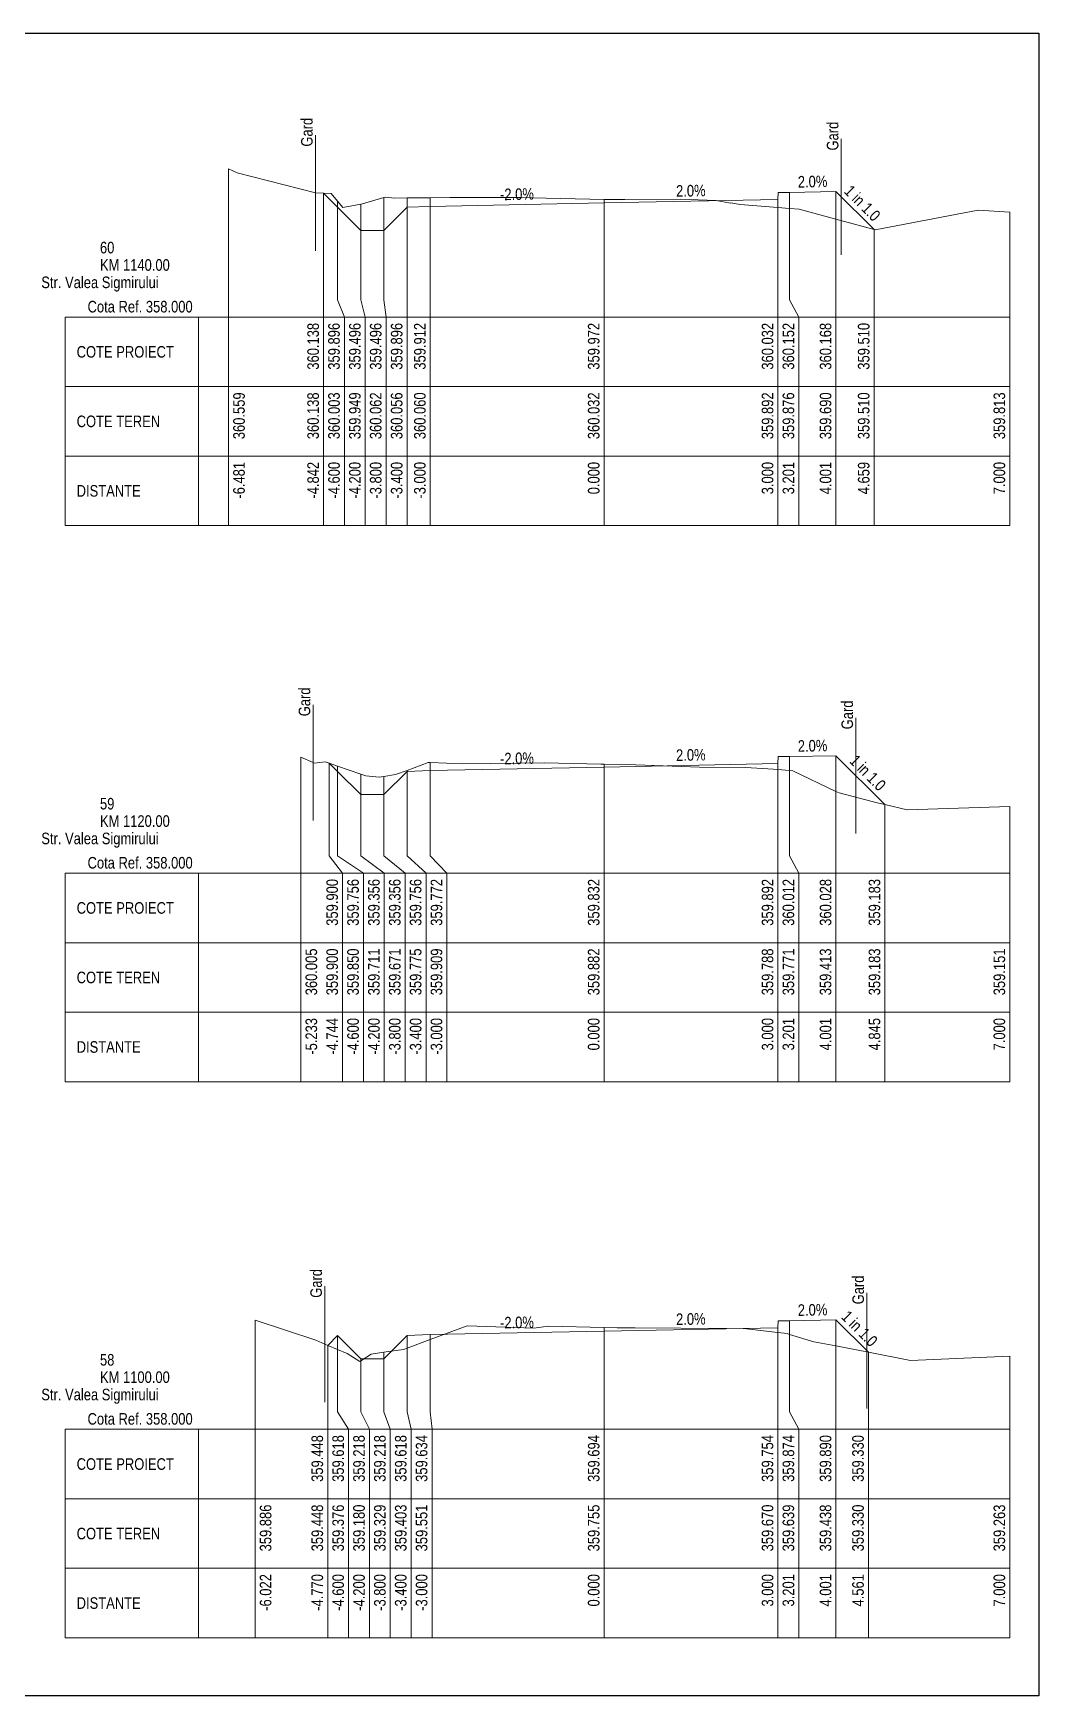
# Model space of a CAD drawing. Extents: x 1 to 634, y 0 to 594.
# Drawn here: x 517.15 to 534.5, y 0 to 28.7 of the extents above; entities that cross this region are included whole.
import ezdxf
from ezdxf.enums import TextEntityAlignment as Align

# ---------------------------------------------------------------- set-up
doc = ezdxf.new("R2010")
doc.units = 0
doc.header["$MEASUREMENT"] = 0
doc.layers.add('ARD-No Plot', color=1, linetype='Continuous', lineweight=0, plot=False)
for name, color, linetype, lineweight in [('Cartus', 7, 'Continuous', 0), ('DESIGN-TEXT', 7, 'Continuous', 0), ('EXISTING-TEXT', 7, 'Continuous', 0), ('LINES', 7, 'Continuous', 0), ('Text', 7, 'Continuous', 0), ('X-RL', 7, 'Continuous', 0), ('XPLOT-DESIGN', 5, 'Continuous', 0), ('XPLOT-EXISTING', 3, 'Continuous', 0), ('XPLOT-GRADE', 7, 'Continuous', 0), ('XPLOT-KM', 7, 'Continuous', 0), ('XPLOT-TITLE', 7, 'Continuous', 0)]:
    doc.layers.add(name, color=color, linetype=linetype, lineweight=lineweight)
doc.styles.add('$10$$0$Arial', font='arial.ttf', dxfattribs={"width": 0.8})

# ---------------------------------------------------------------- blocks, each defined once
blk = doc.blocks.new('$9$$0$A3_TRANSV_ALIN_TIRENA')
at = {"layer": ''}
blk.add_lwpolyline([(0, 0), (0, 287), (345, 287), (345, 0)], close=True, dxfattribs=at)

msp = doc.modelspace()

# ---------------------------------------------------------------- linework, layer by layer
at = {"layer": 'LINES'}
for p, q in [((522.02, 26.943), (522.02, 24.943)), ((531.093, 26.876), (531.093, 24.876)), ((520.519, 24.1), (520.519, 26.359)), ((520.519, 24.1), (520.519, 26.359)), ((522.158, 24.1), (522.158, 25.938)), ((522.158, 24.1), (522.158, 25.938)), ((522.158, 24.1), (522.158, 25.938)), ((523.2, 24.1), (523.2, 25.862)), ((523.2, 24.1), (523.2, 25.862)), ((523.2, 24.1), (523.2, 25.862)), ((523.6, 24.1), (523.6, 25.856)), ((523.6, 24.1), (523.6, 25.856)), ((523.6, 24.1), (523.6, 25.856)), ((524, 24.1), (524, 25.86)), ((524, 24.1), (524, 25.86)), ((524, 24.1), (524, 25.86)), ((527, 24.1), (527, 25.832)), ((527, 24.1), (527, 25.832)), ((527, 24.1), (527, 25.832)), ((530, 24.1), (530, 25.832)), ((530, 24.1), (530, 25.832)), ((530, 24.1), (530, 25.832)), ((530.201, 24.1), (530.201, 25.952)), ((530.201, 24.1), (530.201, 25.952)), ((530.201, 24.1), (530.201, 25.952)), ((531.001, 24.1), (531.001, 25.968)), ((531.001, 24.1), (531.001, 25.968)), ((531.001, 24.1), (531.001, 25.968)), ((522.4, 24.1), (522.4, 25.803)), ((522.4, 24.1), (522.4, 25.803)), ((522.4, 24.1), (522.4, 25.803)), ((522.8, 24.1), (522.8, 25.749)), ((522.8, 24.1), (522.8, 25.749)), ((522.8, 24.1), (522.8, 25.749)), ((534, 24.1), (534, 25.613)), ((534, 24.1), (534, 25.613)), ((531.659, 24.1), (531.659, 25.31)), ((531.659, 24.1), (531.659, 25.31)), ((531.659, 24.1), (531.659, 25.31)), ((520.519, 23.8), (520.519, 24.1)), ((520.519, 23.8), (520.519, 24.1)), ((522.158, 23.8), (522.158, 24.1)), ((522.158, 23.8), (522.158, 24.1)), ((522.158, 23.8), (522.158, 24.1)), ((522.518, 23.8), (522.4, 24.1)), ((522.518, 23.8), (522.4, 24.1)), ((522.518, 23.8), (522.4, 24.1)), ((522.878, 23.8), (522.8, 24.1)), ((522.878, 23.8), (522.8, 24.1)), ((522.878, 23.8), (522.8, 24.1)), ((523.238, 23.8), (523.2, 24.1)), ((523.238, 23.8), (523.2, 24.1)), ((523.238, 23.8), (523.2, 24.1)), ((523.6, 23.8), (523.6, 24.1)), ((523.6, 23.8), (523.6, 24.1)), ((523.6, 23.8), (523.6, 24.1)), ((524, 23.8), (524, 24.1)), ((524, 23.8), (524, 24.1)), ((524, 23.8), (524, 24.1)), ((527, 23.8), (527, 24.1)), ((527, 23.8), (527, 24.1)), ((527, 23.8), (527, 24.1)), ((530, 23.8), (530, 24.1)), ((530, 23.8), (530, 24.1)), ((530, 23.8), (530, 24.1)), ((530.36, 23.8), (530.201, 24.1)), ((530.36, 23.8), (530.201, 24.1)), ((530.36, 23.8), (530.201, 24.1)), ((531.001, 23.8), (531.001, 24.1)), ((531.001, 23.8), (531.001, 24.1)), ((531.001, 23.8), (531.001, 24.1)), ((531.659, 23.8), (531.659, 24.1)), ((531.659, 23.8), (531.659, 24.1)), ((531.659, 23.8), (531.659, 24.1)), ((534, 23.8), (534, 24.1)), ((534, 23.8), (534, 24.1)), ((517.698, 22.6), (517.698, 23.8)), ((517.698, 23.8), (520, 23.8)), ((520, 20.2), (520, 23.8)), ((520, 23.8), (534, 23.8)), ((520.519, 20.2), (520.519, 23.8)), ((520.519, 20.2), (520.519, 23.8)), ((522.158, 20.2), (522.158, 23.8)), ((522.158, 20.2), (522.158, 23.8)), ((522.158, 20.2), (522.158, 23.8)), ((522.518, 20.2), (522.518, 23.8)), ((522.518, 20.2), (522.518, 23.8)), ((522.518, 20.2), (522.518, 23.8)), ((522.878, 20.2), (522.878, 23.8)), ((522.878, 20.2), (522.878, 23.8)), ((522.878, 20.2), (522.878, 23.8)), ((523.238, 20.2), (523.238, 23.8)), ((523.238, 20.2), (523.238, 23.8)), ((523.238, 20.2), (523.238, 23.8)), ((523.6, 20.2), (523.6, 23.8)), ((523.6, 20.2), (523.6, 23.8)), ((523.6, 20.2), (523.6, 23.8)), ((524, 20.2), (524, 23.8)), ((524, 20.2), (524, 23.8)), ((524, 20.2), (524, 23.8)), ((527, 20.2), (527, 23.8)), ((527, 20.2), (527, 23.8)), ((527, 20.2), (527, 23.8)), ((530, 20.2), (530, 23.8)), ((530, 20.2), (530, 23.8)), ((530, 20.2), (530, 23.8)), ((530.36, 20.2), (530.36, 23.8)), ((530.36, 20.2), (530.36, 23.8)), ((530.36, 20.2), (530.36, 23.8)), ((531.001, 20.2), (531.001, 23.8)), ((531.001, 20.2), (531.001, 23.8)), ((531.001, 20.2), (531.001, 23.8)), ((531.659, 20.2), (531.659, 23.8)), ((531.659, 20.2), (531.659, 23.8)), ((531.659, 20.2), (531.659, 23.8)), ((534, 20.2), (534, 23.8)), ((534, 20.2), (534, 23.8)), ((534, 20.2), (534, 23.8)), ((517.698, 21.4), (517.698, 22.6)), ((517.698, 22.6), (520, 22.6)), ((520, 22.6), (517.698, 22.6)), ((520, 22.6), (534, 22.6)), ((517.698, 20.2), (517.698, 21.4)), ((517.698, 21.4), (520, 21.4)), ((520, 21.4), (517.698, 21.4)), ((520, 21.4), (534, 21.4)), ((520, 20.2), (517.698, 20.2)), ((520, 20.2), (534, 20.2)), ((521.979, 17.109), (521.979, 15.109)), ((531.345, 16.884), (531.345, 14.884)), ((521.767, 14.5), (521.767, 16.205)), ((521.767, 14.5), (521.767, 16.205)), ((522.256, 14.5), (522.256, 16.1)), ((522.256, 14.5), (522.256, 16.1)), ((522.256, 14.5), (522.256, 16.1)), ((524, 14.5), (524, 16.109)), ((524, 14.5), (524, 16.109)), ((524, 14.5), (524, 16.109)), ((527, 14.5), (527, 16.082)), ((527, 14.5), (527, 16.082)), ((527, 14.5), (527, 16.082)), ((530, 14.5), (530, 16.092)), ((530, 14.5), (530, 16.092)), ((530, 14.5), (530, 16.092)), ((530.201, 14.5), (530.201, 16.212)), ((530.201, 14.5), (530.201, 16.212)), ((530.201, 14.5), (530.201, 16.212)), ((531.001, 14.5), (531.001, 16.228)), ((531.001, 14.5), (531.001, 16.228)), ((531.001, 14.5), (531.001, 16.228)), ((522.4, 14.5), (522.4, 16.05)), ((522.4, 14.5), (522.4, 16.05)), ((522.4, 14.5), (522.4, 16.05)), ((522.8, 14.5), (522.8, 15.911)), ((522.8, 14.5), (522.8, 15.911)), ((522.8, 14.5), (522.8, 15.911)), ((523.2, 14.5), (523.2, 15.871)), ((523.2, 14.5), (523.2, 15.871)), ((523.2, 14.5), (523.2, 15.871)), ((523.6, 14.5), (523.6, 15.975)), ((523.6, 14.5), (523.6, 15.975)), ((523.6, 14.5), (523.6, 15.975)), ((531.845, 14.5), (531.845, 15.383)), ((531.845, 14.5), (531.845, 15.383)), ((531.845, 14.5), (531.845, 15.383)), ((534, 14.5), (534, 15.351)), ((534, 14.5), (534, 15.351)), ((521.767, 14.2), (521.767, 14.5)), ((521.767, 14.2), (521.767, 14.5)), ((522.487, 14.2), (522.256, 14.5)), ((522.487, 14.2), (522.256, 14.5)), ((522.487, 14.2), (522.256, 14.5)), ((522.847, 14.2), (522.4, 14.5)), ((522.847, 14.2), (522.4, 14.5)), ((522.847, 14.2), (522.4, 14.5)), ((523.207, 14.2), (522.8, 14.5)), ((523.207, 14.2), (522.8, 14.5)), ((523.207, 14.2), (522.8, 14.5)), ((523.567, 14.2), (523.2, 14.5)), ((523.567, 14.2), (523.2, 14.5)), ((523.567, 14.2), (523.2, 14.5)), ((523.927, 14.2), (523.6, 14.5)), ((523.927, 14.2), (523.6, 14.5)), ((523.927, 14.2), (523.6, 14.5)), ((524.287, 14.2), (524, 14.5)), ((524.287, 14.2), (524, 14.5)), ((524.287, 14.2), (524, 14.5)), ((527, 14.2), (527, 14.5)), ((527, 14.2), (527, 14.5)), ((527, 14.2), (527, 14.5)), ((530, 14.2), (530, 14.5)), ((530, 14.2), (530, 14.5)), ((530, 14.2), (530, 14.5)), ((530.36, 14.2), (530.201, 14.5)), ((530.36, 14.2), (530.201, 14.5)), ((530.36, 14.2), (530.201, 14.5)), ((531.001, 14.2), (531.001, 14.5)), ((531.001, 14.2), (531.001, 14.5)), ((531.001, 14.2), (531.001, 14.5)), ((531.845, 14.2), (531.845, 14.5)), ((531.845, 14.2), (531.845, 14.5)), ((531.845, 14.2), (531.845, 14.5)), ((534, 14.2), (534, 14.5)), ((534, 14.2), (534, 14.5)), ((517.698, 13), (517.698, 14.2)), ((517.698, 14.2), (520, 14.2)), ((520, 10.6), (520, 14.2)), ((520, 14.2), (534, 14.2)), ((521.767, 10.6), (521.767, 14.2)), ((521.767, 10.6), (521.767, 14.2)), ((522.487, 10.6), (522.487, 14.2)), ((522.487, 10.6), (522.487, 14.2)), ((522.487, 10.6), (522.487, 14.2)), ((522.847, 10.6), (522.847, 14.2)), ((522.847, 10.6), (522.847, 14.2)), ((522.847, 10.6), (522.847, 14.2)), ((523.207, 10.6), (523.207, 14.2)), ((523.207, 10.6), (523.207, 14.2)), ((523.207, 10.6), (523.207, 14.2)), ((523.567, 10.6), (523.567, 14.2)), ((523.567, 10.6), (523.567, 14.2)), ((523.567, 10.6), (523.567, 14.2)), ((523.927, 10.6), (523.927, 14.2)), ((523.927, 10.6), (523.927, 14.2)), ((523.927, 10.6), (523.927, 14.2)), ((524.287, 10.6), (524.287, 14.2)), ((524.287, 10.6), (524.287, 14.2)), ((524.287, 10.6), (524.287, 14.2)), ((527, 10.6), (527, 14.2)), ((527, 10.6), (527, 14.2)), ((527, 10.6), (527, 14.2)), ((530, 10.6), (530, 14.2)), ((530, 10.6), (530, 14.2)), ((530, 10.6), (530, 14.2)), ((530.36, 10.6), (530.36, 14.2)), ((530.36, 10.6), (530.36, 14.2)), ((530.36, 10.6), (530.36, 14.2)), ((531.001, 10.6), (531.001, 14.2)), ((531.001, 10.6), (531.001, 14.2)), ((531.001, 10.6), (531.001, 14.2)), ((531.845, 10.6), (531.845, 14.2)), ((531.845, 10.6), (531.845, 14.2)), ((531.845, 10.6), (531.845, 14.2)), ((534, 10.6), (534, 14.2)), ((534, 10.6), (534, 14.2)), ((534, 10.6), (534, 14.2)), ((517.698, 11.8), (517.698, 13)), ((517.698, 13), (520, 13)), ((520, 13), (517.698, 13)), ((520, 13), (534, 13)), ((517.698, 10.6), (517.698, 11.8)), ((517.698, 11.8), (520, 11.8)), ((520, 11.8), (517.698, 11.8)), ((520, 11.8), (534, 11.8)), ((520, 10.6), (517.698, 10.6)), ((520, 10.6), (534, 10.6)), ((522.18, 7.07), (522.18, 5.07)), ((531.534, 6.957), (531.534, 4.957)), ((520.978, 4.9), (520.978, 6.486)), ((520.978, 4.9), (520.978, 6.486)), ((527, 4.9), (527, 6.355)), ((527, 4.9), (527, 6.355)), ((527, 4.9), (527, 6.355)), ((530, 4.9), (530, 6.354)), ((530, 4.9), (530, 6.354)), ((530, 4.9), (530, 6.354)), ((530.201, 4.9), (530.201, 6.474)), ((530.201, 4.9), (530.201, 6.474)), ((530.201, 4.9), (530.201, 6.474)), ((531.001, 4.9), (531.001, 6.49)), ((531.001, 4.9), (531.001, 6.49)), ((531.001, 4.9), (531.001, 6.49)), ((522.23, 4.9), (522.23, 6.048)), ((522.23, 4.9), (522.23, 6.048)), ((522.23, 4.9), (522.23, 6.048)), ((522.4, 4.9), (522.4, 6.218)), ((522.4, 4.9), (522.4, 6.218)), ((522.4, 4.9), (522.4, 6.218)), ((523.6, 4.9), (523.6, 6.218)), ((523.6, 4.9), (523.6, 6.218)), ((523.6, 4.9), (523.6, 6.218)), ((524, 4.9), (524, 6.234)), ((524, 4.9), (524, 6.234)), ((524, 4.9), (524, 6.234)), ((522.8, 4.9), (522.8, 5.818)), ((522.8, 4.9), (522.8, 5.818)), ((522.8, 4.9), (522.8, 5.818)), ((523.2, 4.9), (523.2, 5.929)), ((523.2, 4.9), (523.2, 5.929)), ((523.2, 4.9), (523.2, 5.929)), ((531.561, 4.9), (531.561, 5.93)), ((531.561, 4.9), (531.561, 5.93)), ((531.561, 4.9), (531.561, 5.93)), ((534, 4.9), (534, 5.863)), ((534, 4.9), (534, 5.863)), ((520.978, 4.6), (520.978, 4.9)), ((520.978, 4.6), (520.978, 4.9)), ((522.23, 4.6), (522.23, 4.9)), ((522.23, 4.6), (522.23, 4.9)), ((522.23, 4.6), (522.23, 4.9)), ((522.59, 4.6), (522.4, 4.9)), ((522.59, 4.6), (522.4, 4.9)), ((522.59, 4.6), (522.4, 4.9)), ((522.95, 4.6), (522.8, 4.9)), ((522.95, 4.6), (522.8, 4.9)), ((522.95, 4.6), (522.8, 4.9)), ((523.31, 4.6), (523.2, 4.9)), ((523.31, 4.6), (523.2, 4.9)), ((523.31, 4.6), (523.2, 4.9)), ((523.67, 4.6), (523.6, 4.9)), ((523.67, 4.6), (523.6, 4.9)), ((523.67, 4.6), (523.6, 4.9)), ((524.03, 4.6), (524, 4.9)), ((524.03, 4.6), (524, 4.9)), ((524.03, 4.6), (524, 4.9)), ((527, 4.6), (527, 4.9)), ((527, 4.6), (527, 4.9)), ((527, 4.6), (527, 4.9)), ((530, 4.6), (530, 4.9)), ((530, 4.6), (530, 4.9)), ((530, 4.6), (530, 4.9)), ((530.36, 4.6), (530.201, 4.9)), ((530.36, 4.6), (530.201, 4.9)), ((530.36, 4.6), (530.201, 4.9)), ((531.001, 4.6), (531.001, 4.9)), ((531.001, 4.6), (531.001, 4.9)), ((531.001, 4.6), (531.001, 4.9)), ((531.561, 4.6), (531.561, 4.9)), ((531.561, 4.6), (531.561, 4.9)), ((531.561, 4.6), (531.561, 4.9)), ((534, 4.6), (534, 4.9)), ((534, 4.6), (534, 4.9)), ((517.698, 3.4), (517.698, 4.6)), ((517.698, 4.6), (520, 4.6)), ((520, 1), (520, 4.6)), ((520, 4.6), (534, 4.6)), ((520.978, 1), (520.978, 4.6)), ((520.978, 1), (520.978, 4.6)), ((522.23, 1), (522.23, 4.6)), ((522.23, 1), (522.23, 4.6)), ((522.23, 1), (522.23, 4.6)), ((522.59, 1), (522.59, 4.6)), ((522.59, 1), (522.59, 4.6)), ((522.59, 1), (522.59, 4.6)), ((522.95, 1), (522.95, 4.6)), ((522.95, 1), (522.95, 4.6)), ((522.95, 1), (522.95, 4.6)), ((523.31, 1), (523.31, 4.6)), ((523.31, 1), (523.31, 4.6)), ((523.31, 1), (523.31, 4.6)), ((523.67, 1), (523.67, 4.6)), ((523.67, 1), (523.67, 4.6)), ((523.67, 1), (523.67, 4.6)), ((524.03, 1), (524.03, 4.6)), ((524.03, 1), (524.03, 4.6)), ((524.03, 1), (524.03, 4.6)), ((527, 1), (527, 4.6)), ((527, 1), (527, 4.6)), ((527, 1), (527, 4.6)), ((530, 1), (530, 4.6)), ((530, 1), (530, 4.6)), ((530, 1), (530, 4.6)), ((530.36, 1), (530.36, 4.6)), ((530.36, 1), (530.36, 4.6)), ((530.36, 1), (530.36, 4.6)), ((531.001, 1), (531.001, 4.6)), ((531.001, 1), (531.001, 4.6)), ((531.001, 1), (531.001, 4.6)), ((531.561, 1), (531.561, 4.6)), ((531.561, 1), (531.561, 4.6)), ((531.561, 1), (531.561, 4.6)), ((534, 1), (534, 4.6)), ((534, 1), (534, 4.6)), ((534, 1), (534, 4.6)), ((517.698, 2.2), (517.698, 3.4)), ((517.698, 3.4), (520, 3.4)), ((520, 3.4), (517.698, 3.4)), ((520, 3.4), (534, 3.4)), ((517.698, 1), (517.698, 2.2)), ((517.698, 2.2), (520, 2.2)), ((520, 2.2), (517.698, 2.2)), ((520, 2.2), (534, 2.2)), ((520, 1), (517.698, 1)), ((520, 1), (534, 1))]:
    msp.add_line(p, q, dxfattribs=at)
at = {"layer": 'XPLOT-DESIGN'}
for p, q in [((522.158, 25.938), (522.4, 25.696)), ((527, 25.772), (530, 25.832)), ((530, 25.832), (530.001, 25.952)), ((530.001, 25.952), (530.201, 25.952)), ((530.201, 25.952), (531.001, 25.968)), ((531.001, 25.968), (531.659, 25.31)), ((522.4, 25.696), (522.8, 25.296)), ((523.2, 25.296), (523.6, 25.696)), ((523.6, 25.696), (524, 25.712)), ((524, 25.712), (527, 25.772)), ((522.8, 25.296), (523.2, 25.296)), ((522.256, 16.1), (522.4, 15.956)), ((527, 16.032), (530, 16.092)), ((530, 16.092), (530.001, 16.212)), ((530.001, 16.212), (530.201, 16.212)), ((530.201, 16.212), (531.001, 16.228)), ((531.001, 16.228), (531.845, 15.383)), ((522.4, 15.956), (522.8, 15.556)), ((523.2, 15.556), (523.6, 15.956)), ((523.6, 15.956), (524, 15.972)), ((524, 15.972), (527, 16.032)), ((522.8, 15.556), (523.2, 15.556)), ((527, 6.294), (530, 6.354)), ((530, 6.354), (530.001, 6.474)), ((530.001, 6.474), (530.201, 6.474)), ((530.201, 6.474), (531.001, 6.49)), ((531.001, 6.49), (531.561, 5.93)), ((522.23, 6.048), (522.4, 6.218)), ((522.4, 6.218), (522.8, 5.818)), ((523.2, 5.818), (523.6, 6.218)), ((523.6, 6.218), (524, 6.234)), ((524, 6.234), (527, 6.294)), ((522.8, 5.818), (523.2, 5.818))]:
    msp.add_line(p, q, dxfattribs=at)
at = {"layer": 'XPLOT-EXISTING'}
for p, q in [((520.519, 26.359), (520.666, 26.292)), ((520.666, 26.292), (522.02, 25.943)), ((522.02, 25.943), (522.158, 25.938)), ((522.158, 25.938), (522.288, 25.933)), ((522.288, 25.933), (522.4, 25.803)), ((522.832, 25.755), (523.2, 25.862)), ((523.2, 25.862), (523.223, 25.869)), ((523.223, 25.869), (523.382, 25.853)), ((523.382, 25.853), (523.6, 25.856)), ((523.6, 25.856), (524, 25.86)), ((524, 25.86), (524.34, 25.863)), ((524.34, 25.863), (525.512, 25.867)), ((525.512, 25.867), (525.57, 25.863)), ((525.57, 25.863), (525.75, 25.858)), ((525.75, 25.858), (527, 25.832)), ((527, 25.832), (527, 25.832)), ((527, 25.832), (527.058, 25.831)), ((527.058, 25.831), (527.281, 25.829)), ((527.281, 25.829), (527.356, 25.831)), ((527.356, 25.831), (527.357, 25.829)), ((527.357, 25.829), (528.316, 25.834)), ((528.316, 25.834), (528.931, 25.812)), ((522.4, 25.803), (522.493, 25.694)), ((522.493, 25.694), (522.8, 25.749)), ((522.8, 25.749), (522.832, 25.755)), ((528.931, 25.812), (529.178, 25.765)), ((529.178, 25.765), (529.182, 25.77)), ((529.182, 25.77), (529.35, 25.742)), ((529.35, 25.742), (530, 25.692)), ((530, 25.692), (530.201, 25.676)), ((530.201, 25.676), (530.364, 25.664)), ((530.364, 25.664), (531.001, 25.49)), ((531.677, 25.305), (533.457, 25.646)), ((533.457, 25.646), (534, 25.613)), ((534, 25.613), (534, 25.613)), ((531.001, 25.49), (531.659, 25.31)), ((531.659, 25.31), (531.677, 25.305)), ((521.767, 16.205), (521.979, 16.109)), ((521.979, 16.109), (521.981, 16.103)), ((521.981, 16.103), (522.003, 16.097)), ((522.003, 16.097), (522.189, 16.123)), ((522.189, 16.123), (522.256, 16.1)), ((522.256, 16.1), (522.4, 16.05)), ((523.6, 15.975), (523.964, 16.11)), ((523.964, 16.11), (524, 16.109)), ((524, 16.109), (524.564, 16.089)), ((524.564, 16.089), (525.974, 16.103)), ((525.974, 16.103), (526.942, 16.083)), ((526.942, 16.083), (527, 16.082)), ((527, 16.082), (527, 16.082)), ((527, 16.082), (527.547, 16.068)), ((522.4, 16.05), (522.8, 15.911)), ((522.8, 15.911), (522.886, 15.881)), ((522.886, 15.881), (523.117, 15.859)), ((523.117, 15.859), (523.2, 15.871)), ((523.2, 15.871), (523.402, 15.902)), ((523.402, 15.902), (523.6, 15.975)), ((527.547, 16.068), (528.644, 16.029)), ((528.644, 16.029), (529.446, 16.025)), ((529.446, 16.025), (529.916, 15.995)), ((529.916, 15.995), (530, 15.988)), ((530, 15.988), (530.201, 15.971)), ((530.201, 15.971), (530.258, 15.966)), ((530.258, 15.966), (531.001, 15.613)), ((531.001, 15.613), (531.055, 15.588)), ((531.055, 15.588), (531.712, 15.413)), ((531.712, 15.413), (531.845, 15.383)), ((531.845, 15.383), (532.228, 15.296)), ((532.228, 15.296), (534, 15.351)), ((534, 15.351), (534, 15.351)), ((520.978, 6.486), (522.024, 6.141)), ((524, 6.151), (524.636, 6.388)), ((524.636, 6.388), (525.788, 6.347)), ((525.788, 6.347), (526.04, 6.378)), ((526.04, 6.378), (527, 6.355)), ((527, 6.355), (527, 6.355)), ((527, 6.355), (527.224, 6.349)), ((527.224, 6.349), (527.536, 6.35)), ((527.536, 6.35), (529.115, 6.342)), ((529.115, 6.342), (529.459, 6.332)), ((529.459, 6.332), (530, 6.27)), ((522.024, 6.141), (522.18, 6.07)), ((522.18, 6.07), (522.23, 6.048)), ((522.23, 6.048), (522.4, 5.976)), ((523.6, 6.003), (524, 6.151)), ((530, 6.27), (530.16, 6.252)), ((530.16, 6.252), (530.201, 6.239)), ((530.201, 6.239), (530.619, 6.112)), ((530.619, 6.112), (531.001, 6.038)), ((531.001, 6.038), (531.561, 5.93)), ((522.4, 5.976), (522.565, 5.907)), ((522.565, 5.907), (522.782, 5.768)), ((522.782, 5.768), (522.8, 5.78)), ((522.8, 5.78), (522.979, 5.896)), ((522.979, 5.896), (523.2, 5.929)), ((523.2, 5.929), (523.537, 5.979)), ((523.537, 5.979), (523.6, 6.003)), ((531.561, 5.93), (532.289, 5.79)), ((532.289, 5.79), (534, 5.863)), ((534, 5.863), (534, 5.863))]:
    msp.add_line(p, q, dxfattribs=at)

# ---------------------------------------------------------------- block references
at = {"layer": 'Cartus', "xscale": 0.1, "yscale": 0.1, "zscale": 0.1}
msp.add_blockref('$9$$0$A3_TRANSV_ALIN_TIRENA', (500, 0), dxfattribs=at)

# ---------------------------------------------------------------- texts
at = {"layer": 'ARD-No Plot', "style": '$10$$0$Arial', "width": 0.8}
for p in [(518.3, 24.3), (518.3, 14.7), (518.3, 5.1)]:
    msp.add_text('Str. Valea Sigmirului', height=0.2, dxfattribs=at).set_placement(p, align=Align.CENTER)
at = {"layer": 'DESIGN-TEXT', "style": '$10$$0$Arial', "width": 0.8}
for s, p in [('360.138', (522.078, 23.7)), ('359.896', (522.438, 23.7)), ('359.496', (522.798, 23.7)), ('359.496', (523.158, 23.7)), ('359.896', (523.52, 23.7)), ('359.912', (523.92, 23.7)), ('359.972', (526.92, 23.7)), ('360.032', (529.92, 23.7)), ('360.152', (530.28, 23.7)), ('360.168', (530.921, 23.7)), ('359.510', (531.579, 23.7)), ('359.900', (522.407, 14.1)), ('359.756', (522.767, 14.1)), ('359.356', (523.127, 14.1)), ('359.356', (523.487, 14.1)), ('359.756', (523.847, 14.1)), ('359.772', (524.207, 14.1)), ('359.832', (526.92, 14.1)), ('359.892', (529.92, 14.1)), ('360.012', (530.28, 14.1)), ('360.028', (530.921, 14.1)), ('359.183', (531.765, 14.1)), ('359.448', (522.15, 4.5)), ('359.618', (522.51, 4.5)), ('359.218', (522.87, 4.5)), ('359.218', (523.23, 4.5)), ('359.618', (523.59, 4.5)), ('359.634', (523.95, 4.5)), ('359.694', (526.92, 4.5)), ('359.754', (529.92, 4.5)), ('359.874', (530.28, 4.5)), ('359.890', (530.921, 4.5)), ('359.330', (531.481, 4.5))]:
    msp.add_text(s, height=0.2, rotation=90, dxfattribs=at).set_placement(p, align=Align.RIGHT)
at = {"layer": 'EXISTING-TEXT', "style": '$10$$0$Arial', "width": 0.8}
for s, p in [('360.559', (520.799, 22.5)), ('360.138', (522.078, 22.5)), ('360.003', (522.438, 22.5)), ('359.949', (522.798, 22.5)), ('360.062', (523.158, 22.5)), ('360.056', (523.52, 22.5)), ('360.060', (523.92, 22.5)), ('360.032', (526.92, 22.5)), ('360.032', (526.92, 22.5)), ('359.892', (529.92, 22.5)), ('359.876', (530.28, 22.5)), ('359.690', (530.921, 22.5)), ('359.510', (531.579, 22.5)), ('359.813', (533.92, 22.5)), ('359.813', (533.92, 22.5)), ('360.005', (522.047, 12.9)), ('359.900', (522.407, 12.9)), ('359.850', (522.767, 12.9)), ('359.711', (523.127, 12.9)), ('359.671', (523.487, 12.9)), ('359.775', (523.847, 12.9)), ('359.909', (524.207, 12.9)), ('359.882', (526.92, 12.9)), ('359.882', (526.92, 12.9)), ('359.788', (529.92, 12.9)), ('359.771', (530.28, 12.9)), ('359.413', (530.921, 12.9)), ('359.183', (531.765, 12.9)), ('359.151', (533.92, 12.9)), ('359.151', (533.92, 12.9)), ('359.886', (521.258, 3.3)), ('359.448', (522.15, 3.3)), ('359.376', (522.51, 3.3)), ('359.180', (522.87, 3.3)), ('359.329', (523.23, 3.3)), ('359.403', (523.59, 3.3)), ('359.551', (523.95, 3.3)), ('359.755', (526.92, 3.3)), ('359.755', (526.92, 3.3)), ('359.670', (529.92, 3.3)), ('359.639', (530.28, 3.3)), ('359.438', (530.921, 3.3)), ('359.330', (531.481, 3.3)), ('359.263', (533.92, 3.3)), ('359.263', (533.92, 3.3))]:
    msp.add_text(s, height=0.2, rotation=90, dxfattribs=at).set_placement(p, align=Align.RIGHT)
at = {"layer": 'Text', "style": '$10$$0$Arial', "width": 0.8}
for p in [(521.97, 26.743), (531.043, 26.676), (521.929, 16.909), (531.295, 16.684), (522.13, 6.87), (531.484, 6.757)]:
    msp.add_text('Gard', height=0.2, rotation=90, dxfattribs=at).set_placement(p)
for s, p in [('-6.481', (520.799, 21.3)), ('-6.481', (520.799, 21.3)), ('-4.842', (522.078, 21.3)), ('-4.842', (522.078, 21.3)), ('-4.842', (522.078, 21.3)), ('-4.600', (522.438, 21.3)), ('-4.600', (522.438, 21.3)), ('-4.600', (522.438, 21.3)), ('-4.200', (522.798, 21.3)), ('-4.200', (522.798, 21.3)), ('-4.200', (522.798, 21.3)), ('-3.800', (523.158, 21.3)), ('-3.800', (523.158, 21.3)), ('-3.800', (523.158, 21.3)), ('-3.400', (523.52, 21.3)), ('-3.400', (523.52, 21.3)), ('-3.400', (523.52, 21.3)), ('-3.000', (523.92, 21.3)), ('-3.000', (523.92, 21.3)), ('-3.000', (523.92, 21.3)), ('0.000', (526.92, 21.3)), ('0.000', (526.92, 21.3)), ('0.000', (526.92, 21.3)), ('3.000', (529.92, 21.3)), ('3.000', (529.92, 21.3)), ('3.000', (529.92, 21.3)), ('3.201', (530.28, 21.3)), ('3.201', (530.28, 21.3)), ('3.201', (530.28, 21.3)), ('4.001', (530.921, 21.3)), ('4.001', (530.921, 21.3)), ('4.001', (530.921, 21.3)), ('4.659', (531.579, 21.3)), ('4.659', (531.579, 21.3)), ('4.659', (531.579, 21.3)), ('7.000', (533.92, 21.3)), ('7.000', (533.92, 21.3)), ('-5.233', (522.047, 11.7)), ('-5.233', (522.047, 11.7)), ('-4.744', (522.407, 11.7)), ('-4.744', (522.407, 11.7)), ('-4.744', (522.407, 11.7)), ('-4.600', (522.767, 11.7)), ('-4.600', (522.767, 11.7)), ('-4.600', (522.767, 11.7)), ('-4.200', (523.127, 11.7)), ('-4.200', (523.127, 11.7)), ('-4.200', (523.127, 11.7)), ('-3.800', (523.487, 11.7)), ('-3.800', (523.487, 11.7)), ('-3.800', (523.487, 11.7)), ('-3.400', (523.847, 11.7)), ('-3.400', (523.847, 11.7)), ('-3.400', (523.847, 11.7)), ('-3.000', (524.207, 11.7)), ('-3.000', (524.207, 11.7)), ('-3.000', (524.207, 11.7)), ('0.000', (526.92, 11.7)), ('0.000', (526.92, 11.7)), ('0.000', (526.92, 11.7)), ('3.000', (529.92, 11.7)), ('3.000', (529.92, 11.7)), ('3.000', (529.92, 11.7)), ('3.201', (530.28, 11.7)), ('3.201', (530.28, 11.7)), ('3.201', (530.28, 11.7)), ('4.001', (530.921, 11.7)), ('4.001', (530.921, 11.7)), ('4.001', (530.921, 11.7)), ('4.845', (531.765, 11.7)), ('4.845', (531.765, 11.7)), ('4.845', (531.765, 11.7)), ('7.000', (533.92, 11.7)), ('7.000', (533.92, 11.7)), ('-6.022', (521.258, 2.1)), ('-6.022', (521.258, 2.1)), ('-4.770', (522.15, 2.1)), ('-4.770', (522.15, 2.1)), ('-4.770', (522.15, 2.1)), ('-4.600', (522.51, 2.1)), ('-4.600', (522.51, 2.1)), ('-4.600', (522.51, 2.1)), ('-4.200', (522.87, 2.1)), ('-4.200', (522.87, 2.1)), ('-4.200', (522.87, 2.1)), ('-3.800', (523.23, 2.1)), ('-3.800', (523.23, 2.1)), ('-3.800', (523.23, 2.1)), ('-3.400', (523.59, 2.1)), ('-3.400', (523.59, 2.1)), ('-3.400', (523.59, 2.1)), ('-3.000', (523.95, 2.1)), ('-3.000', (523.95, 2.1)), ('-3.000', (523.95, 2.1)), ('0.000', (526.92, 2.1)), ('0.000', (526.92, 2.1)), ('0.000', (526.92, 2.1)), ('3.000', (529.92, 2.1)), ('3.000', (529.92, 2.1)), ('3.000', (529.92, 2.1)), ('3.201', (530.28, 2.1)), ('3.201', (530.28, 2.1)), ('3.201', (530.28, 2.1)), ('4.001', (530.921, 2.1)), ('4.001', (530.921, 2.1)), ('4.001', (530.921, 2.1)), ('4.561', (531.481, 2.1)), ('4.561', (531.481, 2.1)), ('4.561', (531.481, 2.1)), ('7.000', (533.92, 2.1)), ('7.000', (533.92, 2.1))]:
    msp.add_text(s, height=0.2, rotation=90, dxfattribs=at).set_placement(p, align=Align.RIGHT)
at = {"layer": 'X-RL', "style": '$10$$0$Arial', "width": 0.8}
for p in [(519.9, 23.88), (519.9, 14.28), (519.9, 4.68)]:
    msp.add_text('Cota Ref. 358.000', height=0.2, dxfattribs=at).set_placement(p, align=Align.RIGHT)
at = {"layer": 'XPLOT-GRADE', "style": '$10$$0$Arial', "width": 0.8}
for s, rotation, p in [('2.0%', 1.1458, (530.599, 26.04)), ('-2.0%', 1.1458, (525.498, 25.822)), ('2.0%', 1.1458, (528.498, 25.882)), ('1 in 1.0', 315, (531.386, 25.696)), ('2.0%', 1.1458, (530.599, 16.3)), ('-2.0%', 1.1458, (525.498, 16.082)), ('2.0%', 1.1458, (528.498, 16.142)), ('1 in 1.0', 315, (531.48, 15.862)), ('2.0%', 1.1458, (528.498, 6.404)), ('2.0%', 1.1458, (530.599, 6.562)), ('1 in 1.0', 315, (531.337, 6.267)), ('-2.0%', 1.1458, (525.498, 6.344))]:
    msp.add_text(s, height=0.2, rotation=rotation, dxfattribs=at).set_placement(p, align=Align.CENTER)
at = {"layer": 'XPLOT-KM', "style": '$10$$0$Arial', "width": 0.8}
for s, p in [('60', (518.3, 24.9)), ('KM 1140.00', (518.3, 24.6)), ('59', (518.3, 15.3)), ('KM 1120.00', (518.3, 15)), ('58', (518.3, 5.7)), ('KM 1100.00', (518.3, 5.4))]:
    msp.add_text(s, height=0.2, dxfattribs=at).set_placement(p)
at = {"layer": 'XPLOT-TITLE', "style": '$10$$0$Arial', "width": 0.8}
for s, p in [('COTE PROIECT', (517.898, 23.1)), ('COTE TEREN', (517.898, 21.9)), ('DISTANTE', (517.898, 20.7)), ('COTE PROIECT', (517.898, 13.5)), ('COTE TEREN', (517.898, 12.3)), ('DISTANTE', (517.898, 11.1)), ('COTE PROIECT', (517.898, 3.9)), ('COTE TEREN', (517.898, 2.7)), ('DISTANTE', (517.898, 1.5))]:
    msp.add_text(s, height=0.2, dxfattribs=at).set_placement(p)

doc.saveas('drawing.dxf')
